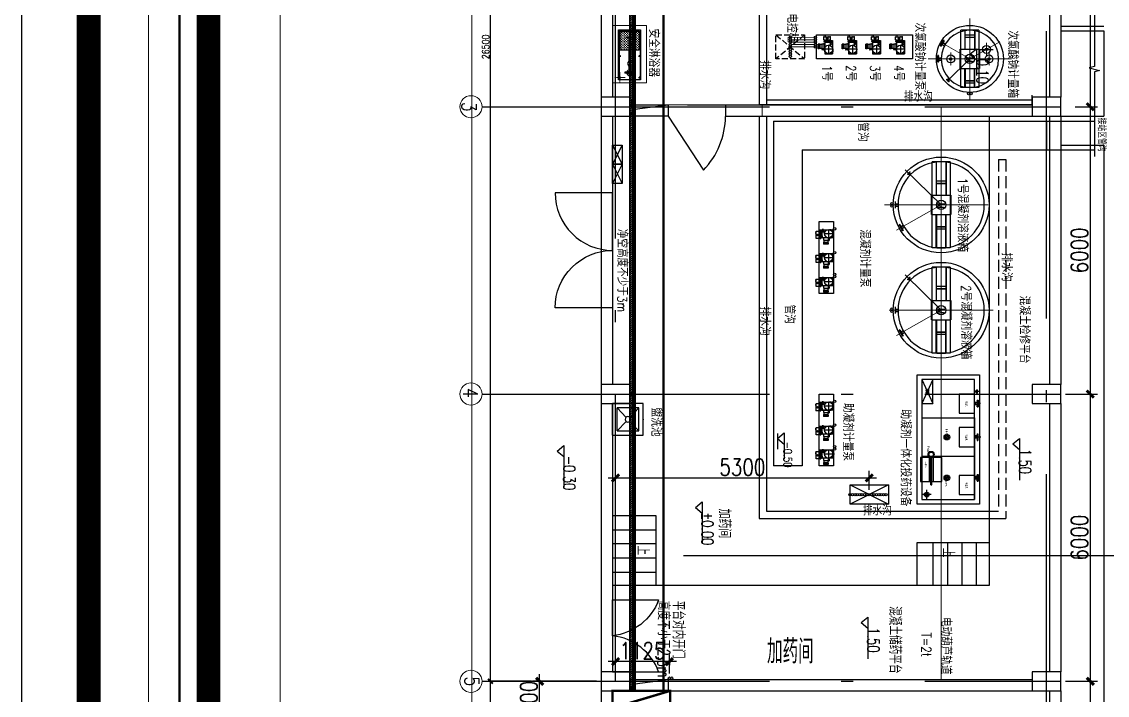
# Model space of a CAD drawing. Header units: millimetres. Extents: x -437359 to 106527, y -82378 to 117612.
# Drawn here: x -107776 to -85106, y 48105 to 62174 of the extents above; entities that cross this region are included whole.
import ezdxf
from ezdxf.enums import TextEntityAlignment as Align

# ---------------------------------------------------------------- set-up
doc = ezdxf.new("R2010")
doc.units = ezdxf.units.MM
for name, pattern in [('ACAD_ISO04W100', [30, 24, -3, 0, -3]), ('ACAD_ISO10W100', [18.5, 12, -3, 0.5, -3]), ('CENTER', [50.8, 31.75, -6.35, 6.35, -6.35]), ('DASH', [0.35, 0.25, -0.1]), ('DASHEDX2', [38.1, 25.4, -12.7])]:
    doc.linetypes.add(name, pattern=pattern)
for name, color, linetype in [('01', 7, 'Continuous'), ('AXIS', 253, 'CENTER'), ('bg', 7, 'Continuous'), ('DIM-1', 7, 'Continuous'), ('DIM_SYMB', 3, 'Continuous'), ('EQUIPMENT', 4, 'Continuous'), ('LVTRY', 6, 'Continuous'), ('NEW', 70, 'Continuous'), ('Z-编号', 7, 'Continuous'), ('图层1', 7, 'Continuous'), ('图层2', 1, 'ACAD_ISO10W100'), ('外框', 7, 'Continuous'), ('栏杆平台', 5, 'Continuous'), ('桥架标注', 2, 'Continuous'), ('生活水管道', 150, 'Continuous'), ('管道标注', 4, 'Continuous'), ('设备', 101, 'Continuous')]:
    doc.layers.add(name, color=color, linetype=linetype)
for name, color, linetype, lineweight in [('road_mr', 2, 'Continuous', 0), ('Z-综合管架', 25, 'Continuous', 0), ('中心线', 1, 'ACAD_ISO10W100', 5), ('最粗线', 7, 'Continuous', 200), ('电缆通道', 3, 'Continuous', 30)]:
    doc.layers.add(name, color=color, linetype=linetype, lineweight=lineweight)
doc.styles.add('1', font='geditxt.shx', dxfattribs={"width": 0.75, "bigfont": 'hzfs_1.shx'})
doc.styles.add('geditxt1', font='geditxt.shx', dxfattribs={"width": 0.65, "bigfont": 'hzfs_1.shx'})
doc.styles.add('HZ', font='geditxt.shx', dxfattribs={"width": 0.8, "bigfont": 'hzfs_1.shx'})
doc.styles.add('ROMANT', font='geditxt.shx', dxfattribs={"width": 0.75, "height": 300, "bigfont": 'hzfs_1.shx'})
doc.styles.get("Standard").update_dxf_attribs({"font": 'geditxt.shx', "bigfont": 'hzfs_1.shx'})
doc.styles.add('STYLE1', font='geditxt.shx', dxfattribs={"width": 0.7, "bigfont": 'hzfs_1.shx'})
doc.linetypes.add('ZIGZAG', pattern='A,0.00254,-5.08,[131,ltypeshp.shx,S=5.08,R=0,X=-5.08,Y=0],-10.16,[131,ltypeshp.shx,S=5.08,R=180,X=5.08,Y=0],-5.08', length=20.32254)
doc.dimstyles.new('DIM50', dxfattribs={"dimscale": 50, "dimtxt": 3, "dimasz": 1.5, "dimexe": 1, "dimexo": 1, "dimgap": 0.5, "dimtad": 1, "dimdec": 0, "dimzin": 12, "dimdsep": 46, "dimtxsty": 'HZ', "dimblk": 'ARCHTICK', "dimcen": 0, "dimdle": 1, "dimclrd": 256, "dimclre": 256, "dimclrt": 256, "dimadec": 0, "dimazin": 0, "dimtfac": 0.875, "dimtdec": 0, "dimtix": 1, "dimtmove": 2, "dimatfit": 3, "dimfxl": 1, "dimtolj": 1, "dimtzin": 12, "dimarcsym": 0})
doc.dimstyles.new('ISO-50', dxfattribs={"dimscale": 50, "dimtxt": 3.5, "dimasz": 2, "dimexe": 1, "dimexo": 1, "dimgap": 0.5, "dimtad": 1, "dimdec": 0, "dimtxsty": 'HZ', "dimblk": 'ARCHTICK', "dimcen": 2.5, "dimdle": 1, "dimclrd": 256, "dimclre": 256, "dimadec": 0, "dimazin": 0, "dimtfac": 1, "dimtdec": 0, "dimtmove": 1, "dimatfit": 3, "dimldrblk": 'ARCHTICK', "dimfxl": 0, "dimarcsym": 0})
doc.dimstyles.new('yk1.50', dxfattribs={"dimtxt": 350, "dimasz": 150, "dimexe": 150, "dimexo": 100, "dimgap": 50, "dimtad": 1, "dimdec": 0, "dimdsep": 46, "dimtxsty": 'HZ', "dimblk": 'ARCHTICK', "dimcen": 2.5, "dimdle": 150, "dimclrd": 256, "dimclre": 256, "dimclrt": 256, "dimadec": 0, "dimazin": 0, "dimtfac": 1, "dimtdec": 0, "dimtmove": 1, "dimatfit": 3, "dimfxl": 1, "dimlwd": -1, "dimlwe": -1, "dimarcsym": 0})

# ---------------------------------------------------------------- blocks, each defined once
blk = doc.blocks.new('A$C74BD5D1D')
at = {"ltscale": 10}
for centre, radius in [((0, 400), 82.5), ((-197, 348), 82.5), ((-197, 348), 25), ((0, 400), 25), ((0, -400), 82.5), ((0, -400), 25)]:
    blk.add_circle(centre, radius, dxfattribs=at)
at = {"layer": 'DIM-1', "color": 1, "linetype": 'CENTER'}
blk.add_line((-197, 207), (-197, 489), dxfattribs=at)
at = {"layer": '中心线', "linetype": 'CENTER', "lineweight": 9, "ltscale": 100}
for q in [(-356, 628), (-332, -587), (464, -472)]:
    blk.add_line((0, 0), q, dxfattribs=at)
at = {"layer": '中心线', "color": 1, "linetype": 'ACAD_ISO04W100', "ltscale": 0.5}
for p, q in [((-333, 348), (-61, 348)), ((-136, 400), (136, 400)), ((541, 0), (259, 0)), ((-136, -400), (136, -400)), ((480, -446), (466, -432)), ((-386, -563), (-366, -529)), ((-58, -681), (-58, -642)), ((57, -679), (57, -640)), ((439, -487), (426, -473))]:
    blk.add_line(p, q, dxfattribs=at)
at = {"layer": '设备', "color": 5}
for p, q in [((-600, 190), (600, 190)), ((-600, 190), (-600, -190)), ((-600, 106), (-200, 106)), ((-600, 100), (-200, 100)), ((-500, -100), (-500, 100)), ((-456, -100), (-456, 100)), ((-450, -100), (-450, 100)), ((-200, 200), (200, 200)), ((-200, -200), (-200, 200)), ((200, -200), (200, 200)), ((600, 106), (200, 106)), ((600, 100), (200, 100)), ((450, -100), (450, 100)), ((456, -100), (456, 100)), ((500, -100), (500, 100)), ((600, 190), (600, -190)), ((-200, -100), (-600, -100)), ((-600, -106), (-200, -106)), ((600, -190), (-600, -190)), ((-450, -100), (-456, -100)), ((200, -200), (-200, -200)), ((200, -100), (600, -100)), ((600, -106), (200, -106)), ((450, -100), (456, -100))]:
    blk.add_line(p, q, dxfattribs=at)
at = {"layer": '设备'}
for p, q in [((442, -466), (412, -436)), ((475, -433), (426, -482)), ((459, -449), (430, -419)), ((481, -438), (431, -488)), ((474, -445), (469, -439)), ((478, -441), (473, -435)), ((475, -433), (481, -438)), ((-383, -534), (-391, -548)), ((-270, -618), (-391, -548)), ((-385, -551), (-377, -537)), ((-262, -604), (-383, -534)), ((-376, -557), (-368, -543)), ((-344, -556), (-317, -510)), ((-301, -581), (-274, -535)), ((-286, -609), (-278, -595)), ((-70, -654), (-70, -670)), ((70, -654), (-70, -654)), ((70, -670), (-70, -670)), ((-63, -670), (-63, -654)), ((-52, -670), (-52, -654)), ((-25, -654), (-25, -600)), ((25, -654), (25, -600)), ((52, -670), (52, -654)), ((63, -670), (63, -654)), ((70, -654), (70, -670)), ((426, -482), (431, -488)), ((434, -485), (428, -480)), ((438, -482), (432, -476))]:
    blk.add_line(p, q, dxfattribs=at)
at = {"layer": '设备', "color": 7, "linetype": 'DASHEDX2', "ltscale": 0.25}
for p, q in [((440, -465), (458, -447)), ((-342, -553), (-299, -578)), ((-25, -650), (25, -650))]:
    blk.add_line(p, q, dxfattribs=at)
at = {"layer": '设备'}
blk.add_circle((0, 0), 96.3, dxfattribs=at)
at = {"layer": '设备', "ltscale": 0.5}
for start, end in [(0, 180), (180, 0)]:
    blk.add_arc((0, 0), 600, start, end, dxfattribs=at)
at = {"layer": '设备', "width": 0.75}
blk.add_text('M', height=150, dxfattribs=at).set_placement((-39, -75))
blk = doc.blocks.new('A$C503B69DA')
for p, q in [((-269, 26), (-269, 40)), ((-262, 40), (-269, 40)), ((-262, 36), (-269, 36)), ((-262, 30), (-269, 30)), ((-262, 26), (-269, 26)), ((-262, 13), (-269, 13)), ((-269, 0), (-269, 13)), ((-262, 9), (-269, 9)), ((-262, 3), (-269, 3)), ((-262, -101), (-262, 43)), ((-196, 43), (-262, 43)), ((-196, -101), (-196, 43)), ((-196, 36), (-182, 36)), ((-196, 28), (-182, 28)), ((-196, 23), (-182, 23)), ((-196, 9), (-182, 9)), ((-196, 4), (-182, 4)), ((-179, 43), (-179, -101)), ((-179, 43), (-162, 43)), ((-174, -75), (-174, 75)), ((-169, 80), (-33, 80)), ((-166, 57), (-150, 57)), ((-158, -29), (-162, 43)), ((-158, 80), (-33, 80)), ((-158, 49), (-158, 65)), ((-135, 85), (-140, 0)), ((-140, 0), (-135, -89)), ((-108, 85), (-135, 85)), ((16, 85), (55, 85)), ((33, 80), (82, 80)), ((33, 80), (71, 80)), ((55, 67), (55, 85)), ((79, 57), (63, 57)), ((71, 49), (71, 65)), ((87, -75), (87, 75)), ((-262, 0), (-269, 0)), ((-269, -58), (-269, -71)), ((-262, -58), (-269, -58)), ((-262, -61), (-269, -61)), ((-262, -67), (-269, -67)), ((-262, -71), (-269, -71)), ((-262, -84), (-269, -84)), ((-269, -84), (-269, -98)), ((-262, -88), (-269, -88)), ((-262, -94), (-269, -94)), ((-262, -98), (-269, -98)), ((-196, -101), (-262, -101)), ((-196, -62), (-182, -62)), ((-196, -67), (-182, -67)), ((-196, -81), (-182, -81)), ((-196, -86), (-179, -86)), ((-196, -94), (-179, -94)), ((-179, -101), (-162, -101)), ((-169, -80), (-33, -80)), ((-158, -29), (-162, -101)), ((16, -87), (-135, -87)), ((14, -91), (-133, -91)), ((-119, -95), (-119, -91)), ((-104, -95), (-119, -95)), ((-115, -95), (-115, -91)), ((-109, -95), (-109, -138)), ((-109, -138), (-10, -138)), ((-109, -194), (-109, -220)), ((-109, -194), (-10, -194)), ((-10, -220), (-109, -220)), ((-107, -95), (-107, -91)), ((-105, -181), (-14, -181)), ((-105, -181), (-105, -194)), ((-104, -91), (-104, -95)), ((-104, -194), (-104, -220)), ((-99, -138), (-99, -181)), ((-99, -194), (-99, -220)), ((-95, -181), (-95, -187)), ((-86, -194), (-86, -220)), ((-83, -181), (-83, -190)), ((-81, -194), (-81, -220)), ((-71, -181), (-71, -187)), ((-62, -194), (-62, -220)), ((-59, -181), (-59, -190)), ((-57, -194), (-57, -220)), ((-47, -181), (-47, -187)), ((-38, -194), (-38, -220)), ((-35, -181), (-35, -190)), ((-33, -194), (-33, -220)), ((-23, -181), (-23, -187)), ((-20, -194), (-20, -220)), ((-19, -138), (-19, -181)), ((-15, -91), (-15, -95)), ((-15, -95), (0, -95)), ((-15, -194), (-15, -220)), ((-14, -181), (-14, -194)), ((-11, -95), (-11, -91)), ((-10, -95), (-10, -138)), ((-10, -121), (-3, -121)), ((-10, -131), (-3, -131)), ((-10, -194), (-10, -220)), ((-4, -95), (-4, -91)), ((-3, -116), (-3, -136)), ((-3, -116), (4, -116)), ((-3, -136), (4, -136)), ((0, -95), (0, -91)), ((4, -110), (4, -142)), ((6, -108), (10, -108)), ((6, -144), (10, -144)), ((12, -110), (12, -142)), ((16, -85), (55, -85)), ((16, -85), (16, -89)), ((33, -80), (82, -80)), ((55, -67), (55, -85)), ((79, -57), (63, -57)), ((71, -49), (71, -65))]:
    blk.add_line(p, q)
blk.add_lwpolyline([(-108, 59), (-118, 55), (-122, 45), (-118, 35), (-108, 31), (-98, 35), (-94, 45), (-98, 55)], close=True)
for centre, radius in [((-158, 57), 4.5), ((-108, 45), 14), ((0, 0), 86.5), ((71, 57), 4.5), ((-229, -29), 17.5), ((-229, -29), 12.5), ((-158, -57), 4.5), ((71, -57), 4.5)]:
    blk.add_circle(centre, radius)
for centre, radius, start, end in [((-169, 75), 5, 90, 180), ((-108, 80), 5, 0, 90), ((82, 75), 5, 0, 90), ((-169, -75), 5, 180, 270), ((-133, -89), 2, 183.1589, 270), ((6, -110), 2, 90, 180), ((6, -142), 2, 180, 270), ((10, -110), 2, 0, 90), ((10, -142), 2, 270, 0), ((14, -89), 2, 270, 0), ((82, -75), 5, 270, 0)]:
    blk.add_arc(centre, radius, start, end)
blk.add_open_spline([(-161, 17), (-158, 16), (-151, 13), (-144, 13), (-139, 14)], degree=3, knots=[0, 0, 0, 0, 8.139741, 22.16526, 22.16526, 22.16526, 22.16526])
blk.add_spline([(-161, -75), (-153, -72), (-136, -73)], degree=3)
at = {"layer": '图层1'}
for p, q in [((-182, 82), (94, 82)), ((-182, -82), (-182, 82)), ((-179, -82), (-179, 82)), ((92, -82), (92, 82)), ((94, -82), (94, 82)), ((-182, -82), (94, -82))]:
    blk.add_line(p, q, dxfattribs=at)
at = {"layer": '图层2'}
for p, q in [((-91, 0), (91, 0)), ((0, 88), (0, -88))]:
    blk.add_line(p, q, dxfattribs=at)
blk = doc.blocks.new('A$C331F4481')
at = {"layer": '中心线', "ltscale": 300}
for q in [(-736, -749), (527, -931)]:
    blk.add_line((0, 0), q, dxfattribs=at)
at = {"layer": '中心线', "color": 1, "linetype": 'ACAD_ISO04W100', "ltscale": 0.5}
for p, q in [((-690, -660), (-676, -646)), ((-650, -701), (-636, -687)), ((434, -880), (414, -846)), ((534, -824), (515, -790))]:
    blk.add_line(p, q, dxfattribs=at)
at = {"layer": '设备', "color": 5}
for p, q in [((-900, 190), (900, 190)), ((-900, 190), (-900, -190)), ((-900, 106), (-200, 106)), ((-900, 100), (-200, 100)), ((-500, -100), (-500, 100)), ((-456, -100), (-456, 100)), ((-450, -100), (-450, 100)), ((-200, 200), (200, 200)), ((-200, -200), (-200, 200)), ((200, -200), (200, 200)), ((900, 106), (200, 106)), ((900, 100), (200, 100)), ((450, -100), (450, 100)), ((456, -100), (456, 100)), ((500, -100), (500, 100)), ((900, 190), (900, -190)), ((-200, -100), (-900, -100)), ((-900, -106), (-200, -106)), ((900, -190), (-900, -190)), ((-450, -100), (-456, -100)), ((200, -200), (-200, -200)), ((200, -100), (900, -100)), ((900, -106), (200, -106)), ((450, -100), (456, -100))]:
    blk.add_line(p, q, dxfattribs=at)
at = {"layer": '设备'}
for p, q in [((-686, -647), (-691, -652)), ((-691, -652), (-642, -702)), ((-689, -655), (-683, -649)), ((-686, -647), (-636, -696)), ((-685, -659), (-679, -653)), ((-670, -663), (-640, -633)), ((-652, -680), (-622, -650)), ((-648, -695), (-642, -690)), ((-644, -699), (-638, -694)), ((-636, -696), (-642, -702)), ((-25, -954), (-25, -900)), ((25, -954), (25, -900)), ((410, -865), (532, -795)), ((410, -865), (418, -878)), ((424, -875), (416, -861)), ((418, -878), (540, -808)), ((449, -842), (422, -795)), ((434, -869), (426, -856)), ((493, -817), (466, -770)), ((524, -817), (516, -804)), ((534, -812), (526, -798)), ((532, -795), (540, -808)), ((70, -954), (-70, -954))]:
    blk.add_line(p, q, dxfattribs=at)
at = {"layer": '设备', "color": 7, "linetype": 'DASHEDX2', "ltscale": 0.25}
for p, q in [((-651, -679), (-668, -661)), ((491, -814), (447, -839)), ((-25, -950), (25, -950))]:
    blk.add_line(p, q, dxfattribs=at)
at = {"layer": '设备'}
blk.add_circle((0, 0), 96.3, dxfattribs=at)
at = {"layer": '设备', "ltscale": 0.5}
for start, end in [(0, 180), (180, 0)]:
    blk.add_arc((0, 0), 900, start, end, dxfattribs=at)
at = {"layer": '设备', "width": 0.75}
blk.add_text('M', height=150, dxfattribs=at).set_placement((-39, -75))
blk = doc.blocks.new('$Sanitary$00000477')
at = {"color": 0}
for p, q in [((-330, -637), (-330, 0)), ((-330, 0), (330, 0)), ((330, 0), (330, -637)), ((-239, -546), (-239, -91)), ((-239, -91), (239, -91)), ((-239, -91), (-41, -279)), ((239, -91), (41, -279)), ((239, -91), (239, -546)), ((-41, -358), (-239, -546)), ((41, -358), (239, -546)), ((-330, -637), (330, -637)), ((-239, -546), (239, -546))]:
    blk.add_line(p, q, dxfattribs=at)
blk.add_circle((0, -319), 56.9, dxfattribs=at)
blk.add_point((0, 0), dxfattribs=at)
blk = doc.blocks.new('A$C39CB0DBC')
for centre in [(-1300, 520), (-450, 520)]:
    blk.add_circle(centre, 17)
at = {"layer": 'DIM-1', "color": 1, "linetype": 'CENTER'}
for p, q in [((-2279, 1162), (-2279, 1142)), ((-2250, 1212), (-2250, 1086)), ((-2221, 1161), (-2221, 1142)), ((-2058, 1179), (-2058, 1140)), ((-2000, 1224), (-2000, 1086)), ((-1942, 1181), (-1942, 1142)), ((-1358, 1179), (-1358, 1139)), ((-1300, 1226), (-1300, 1080)), ((-1242, 1180), (-1242, 1141)), ((-508, 1179), (-508, 1140)), ((-450, 1212), (-450, 1086)), ((-392, 1181), (-392, 1142)), ((-2, 100), (-198, 100)), ((-100, 193), (-100, 5))]:
    blk.add_line(p, q, dxfattribs=at)
at = {"layer": '最粗线', "lineweight": -2}
for p, q in [((0, 1100), (-2500, 1100)), ((-2500, 1100), (-2500, 0)), ((0, 1100), (-2500, 1100)), ((-2200, 1100), (-2200, 780)), ((-1800, 780), (-1800, 1100)), ((-1700, 0), (-1700, 1100)), ((-1700, 1100), (-900, 1100)), ((-1500, 1100), (-1500, 780)), ((-1320, 1100), (-1280, 1100)), ((-1100, 780), (-1100, 1100)), ((-900, 0), (-900, 1100)), ((0, 1100), (-900, 1100)), ((-900, 1100), (0, 1100)), ((-300, 1100), (-850, 1100)), ((-500, 1100), (-500, 780)), ((-100, 780), (-100, 1100)), ((0, 0), (0, 1100)), ((-2200, 780), (-1800, 780)), ((-1500, 780), (-1100, 780)), ((-500, 780), (-100, 780)), ((-2000, 230), (-2500, 230)), ((-2500, 230), (-2500, 0)), ((-2000, 0), (-2000, 230)), ((-375, 417), (-875, 417)), ((-875, 417), (-875, -33)), ((-875, 235), (-375, 235)), ((-375, -33), (-375, 417)), ((-2500, 0), (0, 0)), ((-2500, 0), (-1800, 0)), ((-301, 203), (-875, 203)), ((-301, 183), (-875, 182)), ((-875, 149), (-375, 149)), ((-301, 183), (-301, 203)), ((-875, -33), (-375, -33))]:
    blk.add_line(p, q, dxfattribs=at)
for centre, radius in [((-1300, 520), 58.3), ((-1300, 520), 42.9), ((-450, 520), 58.3), ((-450, 520), 42.9), ((-938, 192), 63.4), ((-938, 192), 47)]:
    blk.add_circle(centre, radius, dxfattribs=at)
at = {"layer": '设备', "color": 0, "ltscale": 0.5}
for p, q in [((-2285, 1149), (-2285, 1157)), ((-2215, 1157), (-2285, 1157)), ((-2215, 1149), (-2285, 1149)), ((-2281, 1157), (-2281, 1149)), ((-2276, 1157), (-2276, 1149)), ((-2262, 1149), (-2262, 1100)), ((-2237, 1149), (-2237, 1100)), ((-2224, 1157), (-2224, 1149)), ((-2218, 1157), (-2218, 1149)), ((-2215, 1149), (-2215, 1157)), ((-2070, 1154), (-2070, 1170)), ((-2070, 1170), (-1930, 1170)), ((-2070, 1154), (-1930, 1154)), ((-2063, 1170), (-2063, 1154)), ((-2052, 1170), (-2052, 1154)), ((-2025, 1154), (-2025, 1100)), ((-1975, 1154), (-1975, 1100)), ((-1948, 1170), (-1948, 1154)), ((-1937, 1170), (-1937, 1154)), ((-1930, 1154), (-1930, 1170)), ((-1370, 1153), (-1370, 1169)), ((-1370, 1169), (-1230, 1169)), ((-1370, 1153), (-1230, 1153)), ((-1363, 1169), (-1363, 1153)), ((-1352, 1169), (-1352, 1153)), ((-1325, 1153), (-1325, 1099)), ((-1275, 1153), (-1275, 1099)), ((-1248, 1169), (-1248, 1153)), ((-1237, 1169), (-1237, 1153)), ((-1230, 1153), (-1230, 1169)), ((-520, 1154), (-520, 1170)), ((-520, 1170), (-380, 1170)), ((-520, 1154), (-380, 1154)), ((-513, 1170), (-513, 1154)), ((-502, 1170), (-502, 1154)), ((-475, 1154), (-475, 1100)), ((-425, 1154), (-425, 1100)), ((-398, 1170), (-398, 1154)), ((-387, 1170), (-387, 1154)), ((-380, 1154), (-380, 1170))]:
    blk.add_line(p, q, dxfattribs=at)
at = {"layer": '设备', "color": 7, "linetype": 'DASHEDX2', "ltscale": 0.25}
for p, q in [((-2262, 1147), (-2237, 1147)), ((-1975, 1150), (-2025, 1150)), ((-1275, 1149), (-1325, 1149)), ((-425, 1150), (-475, 1150))]:
    blk.add_line(p, q, dxfattribs=at)
at = {"layer": '设备', "ltscale": 0.5}
blk.add_line((-100, 125), (-100, 150), dxfattribs=at)
at = {"layer": '设备', "color": 0, "ltscale": 0.5}
for centre, radius in [((-100, 100), 50.4), ((-138, 100), 6.72), ((-100, 100), 25), ((-100, 100), 25), ((-100, 138), 6.72), ((-100, 62), 6.72), ((-62, 100), 6.72)]:
    blk.add_circle(centre, radius, dxfattribs=at)
for radius, start, end in [(37.7, 169.7649, 190.2351), (25, 0, 180), (37.7, 79.7649, 100.2351), (37.7, 259.7649, 280.2351), (37.7, 349.7649, 10.2351)]:
    blk.add_arc((-100, 100), radius, start, end, dxfattribs=at)
at = {"layer": '外框', "color": 6, "attachment_point": 3, "style": '1'}
for s, insert, char_height in [('{\\fSimSun|b0|i0|c134|p2;检查孔}', (-1927, 950), 39.42), ('{\\fSimSun|b0|i0|c134|p2;检查孔}', (-1227, 950), 39.42), ('{\\fSimSun|b0|i0|c134|p2;检查孔}', (-227, 950), 39.42), ('{\\fSimSun|b0|i0|c134|p2;搅拌机}', (-1362, 530), 39.42), ('{\\fSimSun|b0|i0|c134|p2;搅拌机}', (-273, 519), 35.84), ('{\\fSimSun|b0|i0|c134|p2;电控柜}', (-2157, 144), 39.42), ('{\\fSimSun|b0|i0|c134|p2;干粉给料机}', (-909, 149), 39.42), ('{\\fSimSun|b0|i0|c134|p2;干粉斗}', (-662, 98), 39.42)]:
    blk.add_mtext(s, dxfattribs=dict(at, insert=insert, char_height=char_height))
blk = doc.blocks.new('_ArchTick')
at = {"color": 0, "linetype": 'ByBlock', "const_width": 0.4}
blk.add_lwpolyline([(-0.5, -0.5), (0.5, 0.5)], dxfattribs=at)
blk = doc.blocks.new('*D563')
at = {"lineweight": -2}
for p, q in [((-97292, 74898), (-98038, 74898)), ((-97988, 48348), (-97988, 74948)), ((-97178, 48398), (-98038, 48398))]:
    blk.add_line(p, q, dxfattribs=at)
at = {"layer": 'Defpoints', "color": 0}
for p in [(-97988, 74898), (-97242, 74898), (-97128, 48398)]:
    blk.add_point(p, dxfattribs=at)
at = {"lineweight": -2, "xscale": 75, "yscale": 75, "zscale": 75}
for p, rotation in [((-97988, 74898), 90), ((-97988, 48398), 270)]:
    blk.add_blockref('_ArchTick', p, dxfattribs=dict(at, rotation=rotation))
at = {"insert": (-98088, 61648), "char_height": 150, "attachment_point": 5, "rotation": 90, "style": 'HZ'}
blk.add_mtext('\\A1;26500', dxfattribs=at)
blk = doc.blocks.new('*D565')
at = {"layer": 'Defpoints', "color": 0}
for p in [(-97988, 48398), (-97078, 48398), (-97028, 11898)]:
    blk.add_point(p, dxfattribs=at)
at = {"layer": '管道标注', "lineweight": -2}
for p, q in [((-97128, 48398), (-98038, 48398)), ((-97988, 11848), (-97988, 48448)), ((-97078, 11898), (-98038, 11898))]:
    blk.add_line(p, q, dxfattribs=at)
at = {"layer": '管道标注', "lineweight": -2, "xscale": 100, "yscale": 100, "zscale": 100}
for p, rotation in [((-97988, 48398), 90), ((-97988, 11898), 270)]:
    blk.add_blockref('_ArchTick', p, dxfattribs=dict(at, rotation=rotation))
at = {"layer": '管道标注', "color": 0, "insert": (-98100, 30148), "char_height": 175, "attachment_point": 5, "rotation": 90, "style": 'HZ'}
blk.add_mtext('36500', dxfattribs=at)
blk = doc.blocks.new('*D581')
at = {"layer": 'Defpoints', "color": 0}
for p in [(-96960, 48398), (-95676, 48398), (-95676, 47698)]:
    blk.add_point(p, dxfattribs=at)
at = {"layer": '电缆通道'}
for p, q in [((-96960, 47548), (-96960, 48548)), ((-95776, 48398), (-97110, 48398)), ((-95776, 47698), (-97110, 47698))]:
    blk.add_line(p, q, dxfattribs=at)
at = {"layer": '电缆通道', "xscale": 150, "yscale": 150, "zscale": 150}
for p, rotation in [((-96960, 48398), 90), ((-96960, 47698), 270)]:
    blk.add_blockref('_ArchTick', p, dxfattribs=dict(at, rotation=rotation))
at = {"layer": '电缆通道', "insert": (-97185, 48048), "char_height": 350, "attachment_point": 5, "rotation": 90, "style": 'HZ'}
blk.add_mtext('700', dxfattribs=at)
blk = doc.blocks.new('*D549')
at = {"layer": 'Defpoints', "color": 0}
for p in [(-85485, 66398), (-85879, 60398), (-85461, 60398)]:
    blk.add_point(p, dxfattribs=at)
at = {"layer": '电缆通道'}
for p, q in [((-85461, 66548), (-85461, 60248)), ((-85385, 66398), (-85311, 66398)), ((-85779, 60398), (-85311, 60398))]:
    blk.add_line(p, q, dxfattribs=at)
at = {"layer": '电缆通道', "xscale": 150, "yscale": 150, "zscale": 150}
for p, rotation in [((-85461, 66398), 90), ((-85461, 60398), 270)]:
    blk.add_blockref('_ArchTick', p, dxfattribs=dict(at, rotation=rotation))
at = {"layer": '电缆通道', "insert": (-85686, 63398), "char_height": 350, "attachment_point": 5, "rotation": 90, "style": 'HZ'}
blk.add_mtext('6000', dxfattribs=at)
blk = doc.blocks.new('*D550')
at = {"layer": 'Defpoints', "color": 0}
for p in [(-85879, 60398), (-86076, 54398), (-85461, 54398)]:
    blk.add_point(p, dxfattribs=at)
at = {"layer": '电缆通道'}
for p, q in [((-85461, 60548), (-85461, 54248)), ((-85779, 60398), (-85311, 60398)), ((-85976, 54398), (-85311, 54398))]:
    blk.add_line(p, q, dxfattribs=at)
at = {"layer": '电缆通道', "xscale": 150, "yscale": 150, "zscale": 150}
for p, rotation in [((-85461, 60398), 90), ((-85461, 54398), 270)]:
    blk.add_blockref('_ArchTick', p, dxfattribs=dict(at, rotation=rotation))
at = {"layer": '电缆通道', "insert": (-85686, 57398), "char_height": 350, "attachment_point": 5, "rotation": 90, "style": 'HZ'}
blk.add_mtext('6000', dxfattribs=at)
blk = doc.blocks.new('*D551')
at = {"layer": 'Defpoints', "color": 0}
for p in [(-86076, 54398), (-86076, 48398), (-85461, 48398)]:
    blk.add_point(p, dxfattribs=at)
at = {"layer": '电缆通道'}
for p, q in [((-85461, 54548), (-85461, 48248)), ((-85976, 54398), (-85311, 54398)), ((-85976, 48398), (-85311, 48398))]:
    blk.add_line(p, q, dxfattribs=at)
at = {"layer": '电缆通道', "xscale": 150, "yscale": 150, "zscale": 150}
for p, rotation in [((-85461, 54398), 90), ((-85461, 48398), 270)]:
    blk.add_blockref('_ArchTick', p, dxfattribs=dict(at, rotation=rotation))
at = {"layer": '电缆通道', "insert": (-85686, 51398), "char_height": 350, "attachment_point": 5, "rotation": 90, "style": 'HZ'}
blk.add_mtext('6000', dxfattribs=at)
blk = doc.blocks.new('*D552')
at = {"layer": 'Defpoints', "color": 0}
for p in [(-86076, 48398), (-86076, 42398), (-85461, 42398)]:
    blk.add_point(p, dxfattribs=at)
at = {"layer": '电缆通道'}
for p, q in [((-85461, 48548), (-85461, 42248)), ((-85976, 48398), (-85311, 48398)), ((-85976, 42398), (-85311, 42398))]:
    blk.add_line(p, q, dxfattribs=at)
at = {"layer": '电缆通道', "xscale": 150, "yscale": 150, "zscale": 150}
for p, rotation in [((-85461, 48398), 90), ((-85461, 42398), 270)]:
    blk.add_blockref('_ArchTick', p, dxfattribs=dict(at, rotation=rotation))
at = {"layer": '电缆通道', "insert": (-85686, 45398), "char_height": 350, "attachment_point": 5, "rotation": 90, "style": 'HZ'}
blk.add_mtext('6000', dxfattribs=at)
blk = doc.blocks.new('*D566')
at = {"layer": 'Defpoints', "color": 0}
for p in [(-95376, 48809), (-95376, 48463), (-94251, 48463)]:
    blk.add_point(p, dxfattribs=at)
at = {"layer": '电缆通道'}
for p, q in [((-94101, 48809), (-95526, 48809)), ((-95376, 48563), (-95376, 48959)), ((-94251, 48563), (-94251, 48959))]:
    blk.add_line(p, q, dxfattribs=at)
at = {"layer": '电缆通道', "xscale": 150, "yscale": 150, "zscale": 150, "rotation": 180}
blk.add_blockref('_ArchTick', (-95376, 48809), dxfattribs=at)
at = {"layer": '电缆通道', "xscale": 150, "yscale": 150, "zscale": 150}
blk.add_blockref('_ArchTick', (-94251, 48809), dxfattribs=at)
at = {"layer": '电缆通道', "insert": (-94813, 49034), "char_height": 350, "attachment_point": 5, "style": 'HZ'}
blk.add_mtext('1125', dxfattribs=at)
blk = doc.blocks.new('*D584')
at = {"layer": 'Defpoints', "color": 0}
for p in [(-90076, 52644), (-95376, 52298), (-90076, 52298)]:
    blk.add_point(p, dxfattribs=at)
at = {"layer": '电缆通道'}
for p, q in [((-95526, 52644), (-89926, 52644)), ((-95376, 52398), (-95376, 52794)), ((-90076, 52398), (-90076, 52794))]:
    blk.add_line(p, q, dxfattribs=at)
at = {"layer": '电缆通道', "xscale": 150, "yscale": 150, "zscale": 150, "rotation": 180}
blk.add_blockref('_ArchTick', (-95376, 52644), dxfattribs=at)
at = {"layer": '电缆通道', "xscale": 150, "yscale": 150, "zscale": 150}
blk.add_blockref('_ArchTick', (-90076, 52644), dxfattribs=at)
at = {"layer": '电缆通道', "insert": (-92726, 52869), "char_height": 350, "attachment_point": 5, "style": 'HZ'}
blk.add_mtext('5300', dxfattribs=at)

msp = doc.modelspace()

# ---------------------------------------------------------------- hatches: boundary and pattern name
h = msp.add_hatch()
h.set_pattern_fill('CROSS', color=256, scale=100, angle=-90, style=0)
h.set_pattern_definition([(270, (-95872.293, 105282.48), (-25, -25), [12.5, -37.5]), (180, (-95866.043, 105276.23), (-25, 25), [12.5, -37.5])])
h.paths.add_polyline_path([(-95100.1, 61847.8), (-95100.1, 61577.8), (-95280.7, 61577.8), (-95280.7, 61977.8), (-94880.7, 61977.8), (-94880.7, 61577.8), (-95061.1, 61577.8), (-95061.2, 61847.8, 1)])
at = {"layer": '电缆通道'}
h = msp.add_hatch(dxfattribs=at)
h.set_pattern_fill('ANSI31', color=256, scale=10, style=0)
h.set_pattern_definition([(45, (175781.64, 0), (-22.4506403, 22.4506403), [])])
h.paths.add_polyline_path([(-95075.7, 66597.8), (-95017.7, 66597.8), (-95017.7, 48197.8), (-95075.7, 48197.8)])
msp.add_hatch(color=256, dxfattribs=at).paths.add_polyline_path([(-95058.7, 54437.8), (-95050.7, 54437.8), (-95050.7, 54357.8), (-95058.7, 54357.8)])

# ---------------------------------------------------------------- linework, layer by layer
for p, q in [((-95675.7, 66197.8), (-95675.7, 60597.8)), ((-95435.7, 66197.8), (-95435.7, 60597.8)), ((-86315.7, 66197.8), (-86315.7, 60597.8)), ((-86075.7, 66197.8), (-86075.7, 60597.8)), ((-92375.7, 62997.8), (-92375.7, 60437.8)), ((-92225.7, 62997.8), (-92225.7, 60437.8)), ((-95310.7, 60957.8), (-95310.7, 62007.8)), ((-95310.7, 62007.8), (-94850.7, 62007.8)), ((-95300.7, 62007.8), (-95300.7, 60957.8)), ((-94860.7, 62007.8), (-94860.7, 60957.8)), ((-94850.7, 62007.8), (-94850.7, 60957.8)), ((-86075.7, 62080.4), (-85175.7, 62080.4)), ((-86075.7, 61980.4), (-85175.7, 61980.4)), ((-85175.7, 61980.4), (-85175.7, 60197.8)), ((-95100.1, 61847.8), (-95100.1, 61357.7)), ((-95100.1, 61771.3), (-95061.2, 61771.3)), ((-95061.1, 61847.8), (-95061.1, 61357.7)), ((-95100.1, 61357.7), (-95107.9, 61326.5)), ((-95107.9, 61326.5), (-95053.4, 61326.5)), ((-95107.9, 61279.8), (-95107.9, 61326.5)), ((-95107.9, 61279.7), (-95107.9, 61320.9)), ((-95107.9, 61279.8), (-95053.4, 61279.8)), ((-95100.1, 61248.6), (-95107.9, 61279.8)), ((-95107.9, 61279.7), (-95053.4, 61279.7)), ((-95100.1, 61248.6), (-95107.9, 61279.7)), ((-95100.1, 61357.6), (-95104.7, 61339.4)), ((-95100.1, 61357.7), (-95061.2, 61357.7)), ((-95100.1, 61357.6), (-95061.2, 61357.6)), ((-95100.1, 61248.6), (-95100.1, 61161.2)), ((-95100.1, 61248.6), (-95061.2, 61248.6)), ((-95100.1, 61248.6), (-95061.2, 61248.6)), ((-95061.2, 61357.7), (-95053.4, 61326.5)), ((-95061.2, 61357.6), (-95053.4, 61326.5)), ((-95061.2, 61248.6), (-95053.4, 61279.8)), ((-95061.2, 61248.6), (-95053.4, 61279.7)), ((-95061.2, 61248.6), (-95061.2, 61161.2)), ((-95053.4, 61279.7), (-95053.4, 61326.5)), ((-95053.4, 61279.8), (-95053.4, 61326.5)), ((-95111.7, 61118.3), (-95180.3, 61118.3)), ((-95180.3, 61118.3), (-95180.3, 61097.2)), ((-95111.7, 61097.2), (-95180.3, 61097.2)), ((-94850.7, 60957.8), (-95310.7, 60957.8)), ((-95075.7, 60597.8), (-95075.7, 60197.8)), ((-86675.7, 60537.8), (-92225.7, 60537.8)), ((-86675.7, 60437.8), (-86675.7, 60637.8)), ((-94275.7, 60437.8), (-94275.7, 60197.8)), ((-93875.7, 60437.8), (-86675.7, 60437.8)), ((-93075.7, 60437.8), (-93075.7, 60197.8)), ((-86675.7, 60437.8), (-92375.7, 60437.8)), ((-95675.7, 60197.8), (-95675.7, 54597.8)), ((-95435.7, 60197.8), (-95435.7, 54597.8)), ((-94275.7, 60197.8), (-95075.7, 60197.8)), ((-94275.7, 60197.8), (-93539.2, 59071.3)), ((-93075.7, 60197.8), (-86675.7, 60197.8)), ((-92375.7, 60197.8), (-92375.7, 51797.8)), ((-92225.7, 60197.8), (-92225.7, 51947.8)), ((-92075.7, 60097.8), (-85375.7, 60097.8)), ((-92075.7, 60097.8), (-92075.7, 52897.8)), ((-87575.7, 60197.8), (-87575.7, 50397.8)), ((-86375.7, 60097.8), (-86375.7, 59497.8)), ((-86315.7, 60197.8), (-86315.7, 54597.8)), ((-86075.7, 60197.8), (-86075.7, 54597.8)), ((-86075.7, 60197.8), (-85175.7, 60197.8)), ((-91475.7, 59497.8), (-85375.7, 59497.8)), ((-91475.7, 59497.8), (-91475.7, 52897.8)), ((-87575.7, 59597.8), (-87575.7, 51897.8)), ((-86075.7, 59597.8), (-85175.7, 59597.8)), ((-85175.7, 59597.8), (-85175.7, 37821.1)), ((-87375.7, 59297.8), (-87225.7, 59297.8)), ((-95675.7, 54197.8), (-95675.7, 48597.8)), ((-95435.7, 54197.8), (-95435.7, 48597.8)), ((-86315.7, 54197.8), (-86315.7, 48597.8)), ((-86075.7, 54197.8), (-86075.7, 48597.8)), ((-91475.7, 52897.8), (-92075.7, 52897.8)), ((-92225.7, 51947.8), (-87375.7, 51947.8)), ((-95435.7, 51858.1), (-94535.7, 51858.1)), ((-94535.7, 51858.1), (-94535.7, 50397.8)), ((-92375.7, 51797.8), (-87225.7, 51797.8)), ((-95435.7, 51563.1), (-94535.7, 51563.1)), ((-94535.7, 51268.1), (-95435.7, 51268.1)), ((-89075.7, 51297.8), (-87575.7, 51297.8)), ((-89075.7, 50397.8), (-89075.7, 51297.8)), ((-88741, 50397.8), (-88741, 51297.8)), ((-88446, 51297.8), (-88446, 50397.8)), ((-88146, 51297.8), (-88146, 50397.8)), ((-87846, 51297.8), (-87846, 50397.8)), ((-87575.7, 51297.8), (-87575.7, 50397.8)), ((-94535.7, 50968.1), (-95435.7, 50968.1)), ((-94535.7, 50668.1), (-95435.7, 50668.1)), ((-94535.7, 50397.8), (-95435.7, 50397.8)), ((-87575.7, 50397.8), (-88541, 50397.8)), ((-95075.7, 48437.8), (-86675.7, 48437.8)), ((-95075.7, 48437.8), (-86675.7, 48437.8)), ((-95675.7, 48197.8), (-95675.7, 42197.8)), ((-95435.7, 48197.8), (-95435.7, 42597.8)), ((-95075.7, 48197.8), (-86675.7, 48197.8)), ((-95075.7, 48197.8), (-86675.7, 48197.8)), ((-86315.7, 48197.8), (-86315.7, 42597.8)), ((-86075.7, 48197.8), (-86075.7, 42197.8))]:
    msp.add_line(p, q)
at = {"lineweight": 0, "ltscale": 0.4}
for p, q in [((-94725.7, 62097.8), (-95435.7, 62097.8)), ((-94725.7, 60897.8), (-94725.7, 62097.8)), ((-95435.7, 60897.8), (-94725.7, 60897.8)), ((-95075.7, 60437.8), (-92375.7, 60437.8))]:
    msp.add_line(p, q, dxfattribs=at)
at = {"linetype": 'DASH', "ltscale": 500}
for p, q in [((-91425.7, 61897.8), (-92025.7, 61397.8)), ((-92025.7, 61897.8), (-91425.7, 61397.8))]:
    msp.add_line(p, q, dxfattribs=at)
at = {"linetype": 'DASH', "ltscale": 1000}
for p, q in [((-87375.7, 59297.8), (-87375.7, 51947.8)), ((-87225.7, 59297.8), (-87225.7, 51797.8))]:
    msp.add_line(p, q, dxfattribs=at)
at = {"color": 0}
for p, q in [((-86938.5, 53470.4), (-86938.5, 52598.7)), ((-88541, 50397.8), (-95435.7, 50397.8))]:
    msp.add_line(p, q, dxfattribs=at)
for points in [[(-107776, 95370.1), (-33574.9, 95370.1), (-33574.9, 1605.7), (-107776, 1605.7)], [(-89175.7, 61897.8), (-89175.7, 61397.8), (-91175.7, 61397.8), (-91175.7, 61897.8)], [(-95675.7, 60197.8), (-95075.7, 60197.8), (-95075.7, 60597.8), (-95675.7, 60597.8)], [(-86675.7, 60197.8), (-86075.7, 60197.8), (-86075.7, 60597.8), (-86675.7, 60597.8)], [(-91125.7, 57997.8), (-90825.7, 57997.8), (-90825.7, 56497.8), (-91125.7, 56497.8)], [(-87775.7, 54797.8), (-87775.7, 52097.8), (-89075.7, 52097.8), (-89075.7, 54797.8)], [(-95675.7, 54197.8), (-95075.7, 54197.8), (-95075.7, 54597.8), (-95675.7, 54597.8)], [(-86675.7, 54197.8), (-86075.7, 54197.8), (-86075.7, 54597.8), (-86675.7, 54597.8)], [(-91125.7, 54397.8), (-90825.7, 54397.8), (-90825.7, 52897.8), (-91125.7, 52897.8)], [(-95675.7, 48197.8), (-95075.7, 48197.8), (-95075.7, 48597.8), (-95675.7, 48597.8)], [(-95675.7, 48197.8), (-95075.7, 48197.8), (-95075.7, 48597.8), (-95675.7, 48597.8)], [(-86675.7, 48197.8), (-86075.7, 48197.8), (-86075.7, 48597.8), (-86675.7, 48597.8)], [(-86675.7, 48197.8), (-86075.7, 48197.8), (-86075.7, 48597.8), (-86675.7, 48597.8)]]:
    msp.add_lwpolyline(points, close=True)
for points in [[(-85375.7, 63113.9), (-85375.7, 61239.6), (-85482.7, 61210.9), (-85268.6, 61157.5), (-85375.7, 61128.8), (-85375.7, 59357.6)], [(-95100.1, 61577.8), (-95280.7, 61577.8), (-95280.7, 61977.8), (-94880.7, 61977.8), (-94880.7, 61577.8), (-95061.1, 61577.8)], [(-87575.7, 60197.8), (-87575.7, 50397.8), (-95435.7, 50397.8)]]:
    msp.add_lwpolyline(points)
at = {"linetype": 'DASH', "ltscale": 500}
msp.add_lwpolyline([(-91425.7, 61897.8), (-91425.7, 61397.8), (-92025.7, 61397.8), (-92025.7, 61897.8)], close=True, dxfattribs=at)
at = {"const_width": 20}
msp.add_lwpolyline([(-92313.1, 60197.8), (-92313.1, 60437.8)], dxfattribs=at)
for points in [[(-95435.7, 57398.1), (-95435.7, 57398.1), (-95435.7, 58598.1), (-96635.7, 58598.1), (-96635.7, 58598.1, 0.4142136)], [(-95435.7, 57398.1), (-95435.7, 57398.1), (-95435.7, 56198.1), (-96635.7, 56198.1), (-96635.7, 56198.1, -0.4142136)], [(-95435.7, 49347.8), (-95435.7, 49347.8), (-95435.7, 50097.8), (-94475.7, 50097.8), (-94475.7, 50097.8, -0.2838305)], [(-95435.7, 49347.8), (-95435.7, 49347.8), (-95435.7, 48597.8), (-94475.7, 48597.8), (-94475.7, 48597.8, 0.2838305)]]:
    msp.add_lwpolyline(points, format="xyb", close=True)
for points in [[(-95080.7, 51513.4, 1, 1, 0), (-95080.7, 50877.6, 100, 1, 0), (-95080.7, 50585.6, 1, 1, 0)], [(-88915, 50896, 1, 1, 0), (-88279.2, 50896, 100, 1, 0), (-87987.2, 50896, 1, 1, 0)]]:
    msp.add_lwpolyline(points, format="xyseb")
for centre, radius in [((-87975.7, 61397.8), 700), ((-95285.7, 61457.5), 8), ((-94875.7, 61457.5), 8), ((-95285.7, 61007.8), 8), ((-95080.7, 61107.8), 32.8), ((-95080.7, 61107.8), 32.8), ((-95080.7, 61107.8), 23.9), ((-95080.7, 61107.8), 23.9), ((-94875.7, 61007.8), 8), ((-88575.7, 58347.8), 1000), ((-88575.7, 56147.8), 1000)]:
    msp.add_circle(centre, radius)
for centre, radius, start, end in [((-95080.7, 61847.8), 19.4, 0, 180), ((-95080.7, 61107.8), 56.8, 190.69091, 169.30909), ((-95080.7, 61107.8), 56.8, 190.69091, 169.30909), ((-94754.9, 60230.1), 1679.5, 316.36963, 358.89599)]:
    msp.add_arc(centre, radius, start, end)
at = {"layer": '01', "color": 2}
msp.add_line((-91994.5, 53575), (-91994.5, 53242.9), dxfattribs=at)
at = {"layer": 'AXIS', "linetype": 'CENTER', "ltscale": 0.25}
msp.add_line((-95163.5, 61847.8), (-94997.8, 61847.8), dxfattribs=at)
at = {"layer": 'AXIS', "linetype": 'CENTER', "lineweight": 0, "ltscale": 0.4}
for p, q in [((-95175.7, 61007.8), (-95395.7, 61007.8)), ((-95285.7, 61117.8), (-95285.7, 60897.8))]:
    msp.add_line(p, q, dxfattribs=at)
at = {"layer": 'DIM_SYMB'}
for p, q in [((-87975.7, 61494.1), (-87837.3, 61610.4)), ((-87975.7, 61494.1), (-87837.3, 61377.8)), ((-87837.3, 61610.4), (-87837.3, 61050)), ((-91994.5, 53467.6), (-91856.1, 53583.9)), ((-91856.1, 53583.9), (-91856.1, 53035.4)), ((-96593.9, 53207.7), (-96455.6, 53324.1)), ((-96455.6, 53324.1), (-96455.6, 52452.4)), ((-91994.5, 53467.6), (-91856.1, 53351.2)), ((-87076.9, 53354.1), (-86938.5, 53470.4)), ((-87076.9, 53354.1), (-86938.5, 53237.8)), ((-96593.9, 53207.7), (-96455.6, 53091.4)), ((-93706.9, 52028), (-93568.6, 52144.3)), ((-93568.6, 52144.3), (-93568.6, 51272.6)), ((-93706.9, 52028), (-93568.6, 51911.6)), ((-90244.7, 49624), (-90106.4, 49740.3)), ((-90106.4, 49740.3), (-90106.4, 48868.6)), ((-90244.7, 49624), (-90106.4, 49507.7))]:
    msp.add_line(p, q, dxfattribs=at)
at = {"layer": 'road_mr'}
for points in [[(-102375.7, 95370.1), (-102375.7, 50525.9)], [(-98375.7, 76947.8), (-98375.7, 4947.8)], [(-102375.7, 50525.9), (-102375.7, 21463.3)]]:
    msp.add_lwpolyline(points, dxfattribs=at)
at = {"layer": 'Z-综合管架', "linetype": 'ZIGZAG', "ltscale": 0.15}
msp.add_line((-105125.7, 95370.1), (-105125.7, 21947.8), dxfattribs=at)
at = {"layer": 'Z-综合管架', "const_width": 500}
msp.add_lwpolyline([(-106375.7, 95370.1), (-106375.7, 21947.8), (-103875.7, 21947.8), (-103875.7, 95370.1)], dxfattribs=at)
at = {"layer": 'Z-编号', "lineweight": 9}
for centre in [(-98394.3, 60397.8), (-98394.3, 54397.8), (-98394.3, 48397.8), (-98394.3, 48397.8)]:
    msp.add_circle(centre, 231.3, dxfattribs=at)
at = {"layer": '中心线', "color": 1, "lineweight": -2, "ltscale": 500}
for p, q in [((-95375.7, 48397.8), (-95375.7, 75911.4)), ((-86375.7, 46726), (-86375.7, 75911.4)), ((-98163.1, 60397.8), (-86075.7, 60397.8)), ((-98163.1, 54397.8), (-86075.7, 54397.8)), ((-86375.7, 32897.8), (-86375.7, 50091.4)), ((-86375.7, 32897.8), (-86375.7, 50091.4)), ((-98163.1, 48397.8), (-86075.7, 48397.8)), ((-98163.1, 48397.8), (-86075.7, 48397.8))]:
    msp.add_line(p, q, dxfattribs=at)
at = {"layer": '中心线', "linetype": 'CENTER', "lineweight": 9, "ltscale": 100}
for p, q in [((-87975.7, 60555.3), (-87975.7, 62240.2)), ((-87104.5, 61397.8), (-88846.8, 61397.8))]:
    msp.add_line(p, q, dxfattribs=at)
at = {"layer": '中心线', "ltscale": 300}
for p, q in [((-88575.7, 55097.8), (-88575.7, 59480.3)), ((-87591.8, 58347.8), (-89759.5, 58347.8)), ((-87491.8, 56147.8), (-89659.5, 56147.8))]:
    msp.add_line(p, q, dxfattribs=at)
at = {"layer": '图层1', "ltscale": 5}
for p, q in [((-95305.7, 61457.5), (-95265.7, 61457.5)), ((-95285.7, 61477.5), (-95285.7, 61437.5)), ((-94895.7, 61457.5), (-94855.7, 61457.5)), ((-94875.7, 61477.5), (-94875.7, 61437.5)), ((-95305.7, 61007.8), (-95265.7, 61007.8)), ((-95285.7, 61027.8), (-95285.7, 60987.8)), ((-94895.7, 61007.8), (-94855.7, 61007.8)), ((-94875.7, 61027.8), (-94875.7, 60987.8))]:
    msp.add_line(p, q, dxfattribs=at)
at = {"layer": '图层2'}
for p, q in [((-95111.8, 61118.3), (-95180.3, 61118.3)), ((-95111.8, 61097.2), (-95180.3, 61097.2))]:
    msp.add_line(p, q, dxfattribs=at)
at = {"layer": '生活水管道', "linetype": 'ACAD_ISO10W100', "ltscale": 30, "const_width": 25}
msp.add_lwpolyline([(-88575.7, 48437.8), (-88575.7, 60397.8)], dxfattribs=at)
at = {"layer": '电缆通道'}
for p, q in [((-95075.7, 66597.8), (-95075.7, 48197.8)), ((-95017.7, 66597.8), (-95017.7, 48197.8)), ((-95075.7, 60197.8), (-94971.8, 60345.8)), ((-94971.8, 60345.8), (-94275.7, 60437.8)), ((-95235.7, 59598.1), (-95435.7, 59198.1)), ((-95435.7, 59598.1), (-95235.7, 59198.1)), ((-95235.7, 59198.1), (-95435.7, 58798.1)), ((-95435.7, 59198.1), (-95235.7, 58798.1)), ((-88975.7, 54697.8), (-88745.7, 54197.8)), ((-88745.7, 54697.8), (-88975.7, 54197.8)), ((-90834.8, 53147.8), (-90805.6, 53147.8)), ((-89675.7, 52497.8), (-90475.7, 52097.8)), ((-90475.7, 52497.8), (-89675.7, 52097.8)), ((-55051.8, 51020.9), (-93954.2, 51020.9)), ((-95075.7, 48197.8), (-94971.8, 48345.8)), ((-94971.8, 48345.8), (-94275.7, 48437.8))]:
    msp.add_line(p, q, dxfattribs=at)
at = {"layer": '电缆通道', "color": 4, "ltscale": 0.35, "const_width": 50}
for points in [[(-104478.9, 95370.1), (-104478.9, 46399.4)], [(-95435.7, 47397.8), (-95228.9, 47900.8), (-94235.7, 48197.8)]]:
    msp.add_lwpolyline(points, dxfattribs=at)
at = {"layer": '电缆通道', "const_width": 50}
for points in [[(-94975.7, 48197.8), (-94975.7, 66797.8)], [(-94375.7, 48197.8), (-94375.7, 66797.8)]]:
    msp.add_lwpolyline(points, dxfattribs=at)
at = {"layer": '电缆通道'}
for points in [[(-95075.7, 66597.8), (-95017.7, 66597.8), (-95017.7, 48197.8), (-95075.7, 48197.8)], [(-95075.7, 60437.8), (-94275.7, 60437.8), (-94275.7, 60197.8), (-95075.7, 60197.8)], [(-95435.7, 59598.1), (-95235.7, 59598.1), (-95235.7, 59198.1), (-95435.7, 59198.1)], [(-95435.7, 59198.1), (-95235.7, 59198.1), (-95235.7, 58798.1), (-95435.7, 58798.1)], [(-95058.7, 54437.8), (-95050.7, 54437.8), (-95050.7, 54357.8), (-95058.7, 54357.8)], [(-90475.7, 52497.8), (-89675.7, 52497.8), (-89675.7, 52097.8), (-90475.7, 52097.8)], [(-95075.7, 48437.8), (-94275.7, 48437.8), (-94275.7, 48197.8), (-95075.7, 48197.8)]]:
    msp.add_lwpolyline(points, close=True, dxfattribs=at)
at = {"layer": '电缆通道', "color": 1, "linetype": 'DASH', "ltscale": 500, "const_width": 20}
for points in [[(-91725.7, 61847.8), (-91200.7, 61847.8)], [(-91725.7, 61797.8), (-91200.7, 61797.8)], [(-91725.7, 61747.8), (-91200.7, 61747.8)], [(-91725.7, 61697.8), (-91200.7, 61697.8)], [(-91725.7, 61647.8), (-91200.7, 61647.8)]]:
    msp.add_lwpolyline(points, dxfattribs=at)
at = {"layer": '电缆通道', "color": 4, "ltscale": 0.35, "const_width": 50}
msp.add_lwpolyline([(-95435.7, 48197.8), (-94235.7, 48197.8), (-94235.7, 47397.8), (-95435.7, 47397.8)], close=True, dxfattribs=at)
at = {"layer": '电缆通道'}
for centre in [(-91725.7, 61847.8), (-91725.7, 61797.8), (-91725.7, 61747.8), (-91725.7, 61697.8), (-91725.7, 61647.8), (-91200.7, 61847.8), (-91200.7, 61797.8), (-91200.7, 61747.8), (-91200.7, 61697.8), (-91200.7, 61647.8), (-91725.7, 61597.8), (-91725.7, 61547.8), (-91725.7, 61497.8), (-91725.7, 61447.8), (-95050.7, 60512.8), (-88000.7, 60672.8), (-87950.7, 60672.8), (-95050.7, 60462.8), (-89600.7, 58372.8), (-89600.7, 58322.8), (-90800.7, 57847.8), (-90800.7, 57347.8), (-90800.7, 56897.8), (-90800.7, 56847.8), (-89600.7, 56172.8), (-89600.7, 56122.8), (-88860.7, 54472.8), (-88860.7, 54422.8), (-90800.7, 54247.8), (-90800.7, 53747.8), (-90800.7, 53297.8), (-90800.7, 53247.8), (-90475.9, 52297.7, 1.7), (-90425.9, 52297.7, 1.7), (-90375.9, 52297.7, 1.7), (-90325.9, 52297.7, 1.7), (-90275.9, 52297.7, 1.7), (-90225.9, 52297.7, 1.7), (-90175.9, 52297.7, 1.7), (-90125.9, 52297.7, 1.7), (-90075.9, 52297.7, 1.7), (-90025.9, 52297.7, 1.7), (-89975.9, 52297.7, 1.7), (-89925.9, 52297.7, 1.7), (-89875.9, 52297.7, 1.7), (-89825.9, 52297.7, 1.7), (-89775.9, 52297.7, 1.7), (-89725.9, 52297.7, 1.7), (-94250.7, 48462.8), (-94200.7, 48462.8)]:
    msp.add_circle(centre, 25, dxfattribs=at)

# ---------------------------------------------------------------- block references
at = {"rotation": 270}
for name, p in [('A$C74BD5D1D', (-87975.7, 61397.8)), ('A$C503B69DA', (-90925.7, 61597.8)), ('A$C503B69DA', (-90425.7, 61597.8)), ('A$C503B69DA', (-89925.7, 61597.8)), ('A$C503B69DA', (-89425.7, 61597.8)), ('A$C331F4481', (-88575.7, 58347.8)), ('A$C331F4481', (-88575.7, 56147.8)), ('A$C39CB0DBC', (-88975.7, 52197.8))]:
    msp.add_blockref(name, p, dxfattribs=at)
for p in [(-90925.7, 57747.8), (-90925.7, 57247.8), (-90925.7, 56747.8), (-90925.7, 54147.8), (-90925.7, 53647.8), (-90925.7, 53147.8)]:
    msp.add_blockref('A$C503B69DA', p)
at = {"layer": 'LVTRY', "xscale": -1, "rotation": 270}
msp.add_blockref('$Sanitary$00000477', (-94798.5, 53868), dxfattribs=at)

# ---------------------------------------------------------------- texts
at = {"color": 0, "style": 'STYLE1'}
for s, height, width, p in [('电控柜', 200, 0.75, (-91792.2, 62350)), ('次氯酸钠计量泵', 200, 0.75, (-89122.1, 62156.8)), ('安全淋浴器', 200, 0.75, (-94676.4, 62030.4)), ('次氯酸钠计量箱', 200, 0.75, (-87181, 61993.8)), ('1号', 200, 0.75, (-91058, 61263)), ('2号', 200, 0.75, (-90558, 61263)), ('3号', 200, 0.75, (-90058, 61263)), ('4号', 200, 0.75, (-89558, 61263)), ('0.10', 250, 0.7, (-87837.3, 61397.8)), ('1号混凝剂溶液箱', 200, 0.75, (-88227.5, 58908.6)), ('混凝剂计量泵', 200, 0.75, (-90269.1, 57839)), ('排水沟', 200, 0.75, (-87309.4, 57352.3)), ('2号混凝剂溶液箱', 200, 0.75, (-88156.2, 56668)), ('混凝土检修平台', 200, 0.75, (-86937.2, 56452.3)), ('助凝剂计量泵', 200, 0.75, (-90621.5, 54213.1)), ('盥洗池', 200, 0.75, (-94628.8, 54116.9)), ('助凝剂一体化投药设备', 200, 0.75, (-89420.5, 54075.9)), ('-0.50', 175, 0.75, (-91865, 53401)), ('-0.30', 250, 0.7, (-96465, 53106.3)), ('1.50', 250, 0.7, (-86948, 53252.7)), ('加药间', 250, 0.75, (-93220.9, 52004.3)), ('%%P0.00', 250, 0.7, (-93578, 51926.6)), ('高度不小于2.5m', 250, 0.7, (-94494, 50080.7)), ('平台对内开门', 250, 0.7, (-94182.8, 50080.7)), ('混凝土储药平台', 250, 0.7, (-89659.9, 49967.4)), ('1.50', 250, 0.7, (-90115.8, 49522.6))]:
    msp.add_text(s, height=height, rotation=270, dxfattribs=dict(at, width=width)).set_placement(p)
at = {"layer": 'bg', "color": 7, "width": 0.7}
msp.add_text('接站区管沟', height=150, rotation=270, dxfattribs=at).set_placement((-85302.3, 60168.5))
at = {"layer": 'EQUIPMENT', "lineweight": 9, "style": 'HZ', "width": 0.75}
for s, p in [('排水沟', (-92360.1, 61372.9)), ('管沟', (-90312.9, 60073.8)), ('管沟', (-91841.5, 56266.1)), ('排水沟', (-92360.1, 56223.1))]:
    msp.add_text(s, height=200, rotation=270, dxfattribs=at).set_placement(p)
for p in [(-89356, 60508.4), (-90212.6, 51862.5)]:
    msp.add_text('排水沟', height=200, dxfattribs=at).set_placement(p)
at = {"layer": 'NEW', "color": 3, "style": 'HZ', "width": 0.8}
for s, p in [('净空高度不少于3m', (-95336.9, 57847.9)), ('电动葫芦轨道', (-88575.3, 49739.2)), ('T=2t', (-88987.2, 49417.9))]:
    msp.add_text(s, height=200, rotation=270, dxfattribs=at).set_placement(p)
at = {"layer": 'Z-编号', "lineweight": 9, "style": 'ROMANT', "width": 0.8}
for tag, p in [('3', (-98432.2, 60397.1)), ('4', (-98404.2, 54423.2)), ('5', (-98374.7, 48396)), ('5', (-98374.7, 48396))]:
    msp.add_attdef(tag, text='', height=300, rotation=270, dxfattribs=at).set_placement(p, align=Align.MIDDLE)
at = {"layer": '栏杆平台', "style": 'STYLE1', "width": 0.75}
for p in [(-94927.8, 51235.8), (-88552.5, 51187.7)]:
    msp.add_text('上', height=250, rotation=270, dxfattribs=at).set_placement(p)
at = {"layer": '桥架标注', "color": 2, "style": 'geditxt1', "width": 0.65}
msp.add_text('加药间', height=500, dxfattribs=at).set_placement((-91724.6, 48769.4, 162834.4), align=Align.CENTER)

# ---------------------------------------------------------------- dimensions: what is measured, and where the dimension line sits
dim = msp.add_linear_dim(base=(-97987.7, 74897.8), p1=(-97128.1, 48397.8), p2=(-97241.9, 74897.8), angle=270, dimstyle='DIM50')
dim.commit()
dim.dimension.update_dxf_attribs({"geometry": '*D563', "text_midpoint": (-98087.7, 61647.8)})
at = {"layer": '电缆通道'}
for base, p1, p2, picture, middle in [((-85460.9, 60397.8), (-85485.2, 66397.8), (-85878.8, 60397.8), '*D549', (-85685.9, 63397.8)), ((-85460.9, 54397.8), (-85878.8, 60397.8), (-86075.7, 54397.8), '*D550', (-85685.9, 57397.8)), ((-85460.9, 48397.8), (-86075.7, 54397.8), (-86075.7, 48397.8), '*D551', (-85685.9, 51397.8)), ((-85460.9, 42397.8), (-86075.7, 48397.8), (-86075.7, 42397.8), '*D552', (-85685.9, 45397.8))]:
    dim = msp.add_linear_dim(base=base, p1=p1, p2=p2, angle=90, dimstyle='yk1.50', override={"dimarcsym": 1}, dxfattribs=at)
    dim.commit()
    dim.dimension.update_dxf_attribs({"geometry": picture, "text_midpoint": middle})
for base, p1, p2, picture, middle in [((-90075.9, 52643.7), (-95375.7, 52297.7), (-90075.9, 52297.7), '*D584', (-92725.8, 52868.7)), ((-95375.7, 48808.8), (-94250.7, 48462.8), (-95375.7, 48462.8), '*D566', (-94813.2, 49033.8))]:
    dim = msp.add_linear_dim(base=base, p1=p1, p2=p2, dimstyle='yk1.50', override={"dimfxl": 0, "dimarcsym": 1}, dxfattribs=at)
    dim.commit()
    dim.dimension.update_dxf_attribs({"geometry": picture, "text_midpoint": middle})
dim = msp.add_linear_dim(base=(-96960.3, 48397.8), p1=(-95675.7, 47697.8), p2=(-95675.7, 48397.8), angle=90, dimstyle='yk1.50', dxfattribs=at)
dim.commit()
dim.dimension.update_dxf_attribs({"geometry": '*D581', "text_midpoint": (-97185.3, 48047.8)})
at = {"layer": '管道标注'}
dim = msp.add_linear_dim(base=(-97987.7, 48397.8), p1=(-97028.1, 11897.8), p2=(-97078.1, 48397.8), angle=270, dimstyle='ISO-50', dxfattribs=at)
dim.commit()
dim.dimension.update_dxf_attribs({"geometry": '*D565', "text_midpoint": (-98100.2, 30147.8)})

doc.saveas('drawing.dxf')
